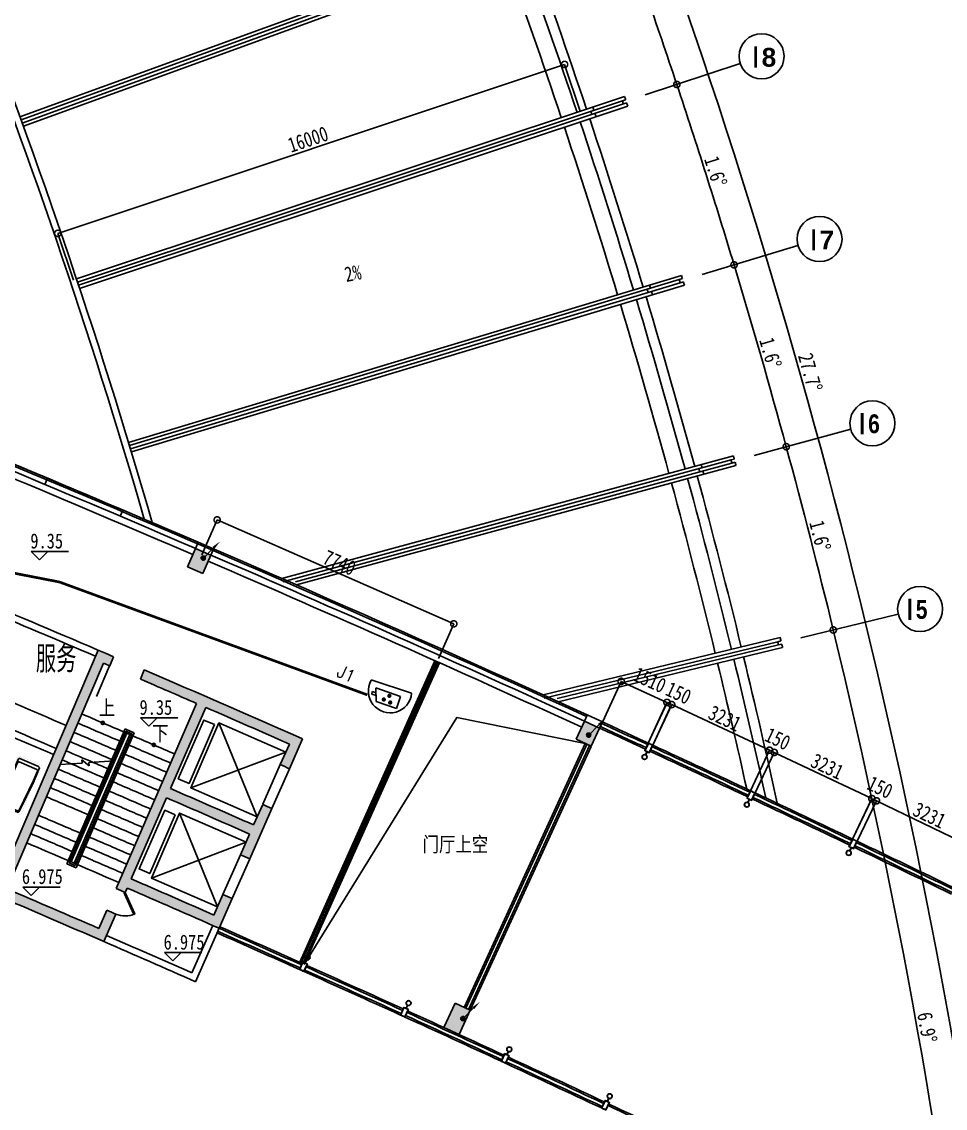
# Model space of a CAD drawing. Extents: x 23317406 to 24383751, y 42324270 to 43451021.
# Drawn here: x 24064115 to 24091776, y 42926667 to 42959219 of the extents above; entities that cross this region are included whole.
import ezdxf

# ---------------------------------------------------------------- set-up
doc = ezdxf.new("R2010")
doc.units = 0
doc.header["$MEASUREMENT"] = 0
doc.linetypes.add('HIDDEN', pattern=[9.525, 6.35, -3.175])
doc.layers.get('0').update_dxf_attribs({"linetype": 'CONTINUOUS'})
doc.layers.get('DEFPOINTS').update_dxf_attribs({"linetype": 'CONTINUOUS'})
for name, color, linetype in [('WZ', 7, 'CONTINUOUS'), ('墙', 7, 'CONTINUOUS'), ('柱填充', 8, 'CONTINUOUS'), ('柱形', 7, 'CONTINUOUS'), ('标注', 7, 'CONTINUOUS'), ('栏杆', 146, 'CONTINUOUS'), ('楼梯', 5, 'CONTINUOUS'), ('汉字', 7, 'CONTINUOUS'), ('电-强电平面-设备', 4, 'CONTINUOUS'), ('监控管线', 11, 'CONTINUOUS'), ('监控设备', 1, 'CONTINUOUS'), ('辅助件', 9, 'CONTINUOUS'), ('边界', 9, 'CONTINUOUS'), ('门窗', 7, 'CONTINUOUS')]:
    doc.layers.add(name, color=color, linetype=linetype)
doc.styles.add('HZTXT', font='txt', dxfattribs={"width": 0.9, "bigfont": 'HZTXT'})
doc.styles.add('IDQSTYLE', font='txt.shx', dxfattribs={"width": 0.7, "bigfont": 'hztxt.shx'})
doc.styles.add('KSHZ', font='ROMANS.shx', dxfattribs={"height": 800, "bigfont": 'dfhz.shx'})
doc.styles.add('Q1', font='SimSun.ttf', dxfattribs={"width": 0.8, "height": 450})
doc.styles.add('Q200', font='SimSun.ttf', dxfattribs={"width": 0.8, "height": 450})
doc.styles.add('T-SG-01$0$Arial', font='ARIALBD.TTF')
doc.dimstyles.new('Q2', dxfattribs={"dimscale": 150, "dimtxt": 2.5, "dimasz": 2.5, "dimexe": 0, "dimexo": 0, "dimgap": 0.5, "dimtad": 1, "dimdec": 4, "dimdsep": 46, "dimtxsty": 'Q200', "dimblk1": 'DOTSMALL', "dimblk2": 'DOTSMALL', "dimsah": 1, "dimcen": 2.5, "dimadec": 0, "dimazin": 0, "dimtfac": 1, "dimtdec": 3, "dimtmove": 2, "dimatfit": 3, "dimldrblk": 'DOTSMALL', "dimfxl": 1, "dimtolj": 1, "dimtzin": 10, "dimarcsym": 0})

# ---------------------------------------------------------------- blocks, each defined once
blk = doc.blocks.new('_DOTSMALL')
at = {"color": 0, "linetype": 'ByBlock', "const_width": 0.5}
blk.add_lwpolyline([(-0.0625, 0, 1), (0.0625, 0, 1)], format="xyb", close=True, dxfattribs=at)
blk = doc.blocks.new('*D234')
at = {"color": 0, "linetype": 'ByBlock'}
blk.add_arc((23891114, 42822162), 203000, 6.7, 13.6, dxfattribs=at)
at = {"layer": 'DEFPOINTS', "color": 0, "linetype": 'ByBlock'}
for p in [(24090367, 42870366), (24087451, 42869660), (24091615, 42853918), (24094728, 42846081), (24091735, 42845729)]:
    blk.add_point(p, dxfattribs=at)
at = {"color": 0, "linetype": 'ByBlock', "xscale": 375, "yscale": 375, "zscale": 375}
for p, rotation in [((24088423, 42869895), 103.5999999997497), ((24092728, 42845846), 276.7000000003687)]:
    blk.add_blockref('_DOTSMALL', p, dxfattribs=dict(at, rotation=rotation))
at = {"color": 0, "linetype": 'ByBlock', "insert": (24091233, 42857988), "char_height": 450, "attachment_point": 5, "rotation": 280.15, "style": 'Q200'}
blk.add_mtext('\\A1;6.9°', dxfattribs=at)
blk = doc.blocks.new('*D235')
at = {"color": 0, "linetype": 'ByBlock'}
blk.add_arc((23891114, 42822162), 203000, 13.6, 15.2, dxfattribs=at)
at = {"layer": 'DEFPOINTS', "color": 0, "linetype": 'ByBlock'}
for p in [(24088943, 42875910), (24086048, 42875124), (24087970, 42871730), (24090367, 42870366), (24087451, 42869660)]:
    blk.add_point(p, dxfattribs=at)
at = {"color": 0, "linetype": 'ByBlock', "xscale": 375, "yscale": 375, "zscale": 375}
for p, rotation in [((24087013, 42875386), 105.1999999999276), ((24088423, 42869895), 283.5999999995323)]:
    blk.add_blockref('_DOTSMALL', p, dxfattribs=dict(at, rotation=rotation))
at = {"color": 0, "linetype": 'ByBlock', "insert": (24088027, 42872720), "char_height": 450, "attachment_point": 5, "rotation": 284.4, "style": 'Q200'}
blk.add_mtext('\\A1;1.6°', dxfattribs=at)
blk = doc.blocks.new('*D236')
at = {"color": 0, "linetype": 'ByBlock'}
blk.add_arc((23891114, 42822162), 203000, 15.2, 16.8, dxfattribs=at)
at = {"layer": 'DEFPOINTS', "color": 0, "linetype": 'ByBlock'}
for p in [(24087365, 42881413), (24084493, 42880546), (24086509, 42877207), (24088943, 42875910), (24086048, 42875124)]:
    blk.add_point(p, dxfattribs=at)
at = {"color": 0, "linetype": 'ByBlock', "xscale": 375, "yscale": 375, "zscale": 375}
for p, rotation in [((24085450, 42880835), 106.7999999997595), ((24087013, 42875386), 285.1999999996594)]:
    blk.add_blockref('_DOTSMALL', p, dxfattribs=dict(at, rotation=rotation))
at = {"color": 0, "linetype": 'ByBlock', "insert": (24086539, 42878199), "char_height": 450, "attachment_point": 5, "rotation": 286, "style": 'Q200'}
blk.add_mtext('\\A1;1.6°', dxfattribs=at)
blk = doc.blocks.new('*D237')
at = {"color": 0, "linetype": 'ByBlock'}
blk.add_arc((23891114, 42822162), 203000, 18.4, 20, dxfattribs=at)
at = {"layer": 'DEFPOINTS', "color": 0, "linetype": 'ByBlock'}
for p in [(24083751, 42892276), (24080932, 42891250), (24083132, 42888029), (24085634, 42886870), (24082787, 42885923)]:
    blk.add_point(p, dxfattribs=at)
at = {"color": 0, "linetype": 'ByBlock', "xscale": 375, "yscale": 375, "zscale": 375}
for p, rotation in [((24081872, 42891592), 110.0000000003619), ((24083736, 42886238), 288.4000000001832)]:
    blk.add_blockref('_DOTSMALL', p, dxfattribs=dict(at, rotation=rotation))
at = {"color": 0, "linetype": 'ByBlock', "insert": (24083106, 42889020), "char_height": 450, "attachment_point": 5, "rotation": 289.2, "style": 'Q200'}
blk.add_mtext('\\A1;1.6°', dxfattribs=at)
blk = doc.blocks.new('*D238')
at = {"color": 0, "linetype": 'ByBlock'}
blk.add_arc((23891114, 42822162), 203000, 16.8, 18.4, dxfattribs=at)
at = {"layer": 'DEFPOINTS', "color": 0, "linetype": 'ByBlock'}
for p in [(24085634, 42886870), (24082787, 42885923), (24084896, 42882641), (24087365, 42881413), (24084493, 42880546)]:
    blk.add_point(p, dxfattribs=at)
at = {"color": 0, "linetype": 'ByBlock', "xscale": 375, "yscale": 375, "zscale": 375}
for p, rotation in [((24083736, 42886238), 108.4000000004451), ((24085450, 42880835), 286.8000000006309)]:
    blk.add_blockref('_DOTSMALL', p, dxfattribs=dict(at, rotation=rotation))
at = {"color": 0, "linetype": 'ByBlock', "insert": (24084898, 42883633), "char_height": 450, "attachment_point": 5, "rotation": 287.6, "style": 'Q200'}
blk.add_mtext('\\A1;1.6°', dxfattribs=at)
blk = doc.blocks.new('*D245')
at = {"color": 0, "linetype": 'ByBlock'}
for p, q in [((24067622, 42922432), (24068480, 42922919)), ((24093003, 42828859), (24094989, 42828925))]:
    blk.add_line(p, q, dxfattribs=at)
blk.add_arc((23891114, 42822162), 203987, 1.9, 29.6, dxfattribs=at)
at = {"layer": 'DEFPOINTS', "color": 0, "linetype": 'ByBlock'}
for p in [(24067622, 42922432), (24065013, 42920950), (24091262, 42861550), (24091005, 42828793), (24093003, 42828859)]:
    blk.add_point(p, dxfattribs=at)
at = {"color": 0, "linetype": 'ByBlock', "xscale": 375, "yscale": 375, "zscale": 375}
for p, rotation in [((24068480, 42922919), 119.5999999999786), ((24094989, 42828925), 271.9000000002517)]:
    blk.add_blockref('_DOTSMALL', p, dxfattribs=dict(at, rotation=rotation))
at = {"color": 0, "linetype": 'ByBlock', "insert": (24087731, 42877613), "char_height": 450, "attachment_point": 5, "rotation": 285.75, "style": 'Q200'}
blk.add_mtext('\\A1;27.7°', dxfattribs=at)
blk = doc.blocks.new('M100')
at = {"layer": '门窗'}
blk.add_line((0, 1000), (0, 0), dxfattribs=at)
blk = doc.blocks.new('13')
for p, q in [((1098, 345), (76, 299)), ((1500, 345), (1102, 345)), ((40, 259), (40, -259)), ((70, 239), (70, -239)), ((1100, 325), (105, 279)), ((1400, 325), (1100, 325)), ((1440, 285), (1440, -285)), ((1540, 305), (1540, -305)), ((76, -299), (1098, -345)), ((105, -279), (1100, -325)), ((115, -279), (1100, -325)), ((1400, -325), (1100, -325)), ((1500, -345), (1102, -345))]:
    blk.add_line(p, q)
at = {"const_width": 1.5}
for points in [[(1600, 375), (0, 375)], [(0, 375), (0, -375)], [(1600, -375), (1600, 375)], [(0, -375), (1600, -375)]]:
    blk.add_lwpolyline(points, dxfattribs=at)
for radius in [20, 16]:
    blk.add_circle((250, -11), radius)
for centre, start, end in [((1102, 305), 90, 96.2034), ((1500, 305), 0, 90), ((80, 259), 96.2034, 180), ((110, 239), 96.6325, 180), ((1400, 285), 0, 90), ((80, -259), 180, 263.7966), ((110, -239), 180, 263.3675), ((1400, -285), 270, 0), ((1500, -305), 270, 0), ((1102, -305), 263.7966, 270)]:
    blk.add_arc(centre, 40, start, end)
at = {"text_generation_flag": 2, "width": 0.8, "flags": 9}
for tag in ['XSIZE', 'YSIZE']:
    blk.add_attdef(tag, (800, 375), '', height=0.5, dxfattribs=at)
blk = doc.blocks.new('*D265')
at = {"color": 0, "linetype": 'ByBlock'}
for p, q in [((24080374, 42886839), (24065195, 42881777)), ((24080842, 42885434), (24080374, 42886839)), ((24065664, 42880372), (24065195, 42881777))]:
    blk.add_line(p, q, dxfattribs=at)
at = {"layer": 'DEFPOINTS', "color": 0, "linetype": 'ByBlock'}
for p in [(24080842, 42885434), (24065195, 42881777), (24065664, 42880372)]:
    blk.add_point(p, dxfattribs=at)
at = {"color": 0, "linetype": 'ByBlock', "xscale": 375, "yscale": 375, "zscale": 375}
for p, rotation in [((24080374, 42886839), 18.44297183859355), ((24065195, 42881777), 198.4429718385936)]:
    blk.add_blockref('_DOTSMALL', p, dxfattribs=dict(at, rotation=rotation))
at = {"color": 0, "linetype": 'ByBlock', "insert": (24072690, 42884593), "char_height": 450, "attachment_point": 5, "rotation": 18.443, "style": 'Q200'}
blk.add_mtext('\\A1;16000', dxfattribs=at)
blk = doc.blocks.new('*D287')
at = {"color": 0, "linetype": 'ByBlock'}
for p, q in [((24081508, 42867138), (24082069, 42868356)), ((24082069, 42868356), (24083441, 42867725)), ((24082880, 42866506), (24083441, 42867725))]:
    blk.add_line(p, q, dxfattribs=at)
at = {"layer": 'DEFPOINTS', "color": 0, "linetype": 'ByBlock'}
for p in [(24083441, 42867725), (24081508, 42867138), (24082880, 42866506)]:
    blk.add_point(p, dxfattribs=at)
at = {"color": 0, "linetype": 'ByBlock', "xscale": 375, "yscale": 375, "zscale": 375}
for p, rotation in [((24082069, 42868356), 155.2639083960651), ((24083441, 42867725), 335.2639083960651)]:
    blk.add_blockref('_DOTSMALL', p, dxfattribs=dict(at, rotation=rotation))
at = {"color": 0, "linetype": 'ByBlock', "insert": (24082926, 42868396), "char_height": 450, "attachment_point": 5, "rotation": 335.2639, "style": 'Q200'}
blk.add_mtext('\\A1;1510', dxfattribs=at)
blk = doc.blocks.new('*D288')
at = {"color": 0, "linetype": 'ByBlock'}
for p, q in [((24082880, 42866506), (24083443, 42867724)), ((24083016, 42866443), (24083579, 42867661)), ((24083443, 42867724), (24083579, 42867661))]:
    blk.add_line(p, q, dxfattribs=at)
at = {"layer": 'DEFPOINTS', "color": 0, "linetype": 'ByBlock'}
for p in [(24083579, 42867661), (24082880, 42866506), (24083016, 42866443)]:
    blk.add_point(p, dxfattribs=at)
at = {"color": 0, "linetype": 'ByBlock', "xscale": 375, "yscale": 375, "zscale": 375}
for p, rotation in [((24083443, 42867724), 155.1799212342786), ((24083579, 42867661), 335.1799212342785)]:
    blk.add_blockref('_DOTSMALL', p, dxfattribs=dict(at, rotation=rotation))
at = {"color": 0, "linetype": 'ByBlock', "insert": (24083789, 42868005), "char_height": 450, "attachment_point": 5, "rotation": 335.1799, "style": 'Q200'}
blk.add_mtext('\\A1;150', dxfattribs=at)
blk = doc.blocks.new('*D289')
at = {"color": 0, "linetype": 'ByBlock'}
for p, q in [((24083016, 42866443), (24083583, 42867659)), ((24083583, 42867659), (24086511, 42866294)), ((24085945, 42865078), (24086511, 42866294))]:
    blk.add_line(p, q, dxfattribs=at)
at = {"layer": 'DEFPOINTS', "color": 0, "linetype": 'ByBlock'}
for p in [(24083016, 42866443), (24086511, 42866294), (24085945, 42865078)]:
    blk.add_point(p, dxfattribs=at)
at = {"color": 0, "linetype": 'ByBlock', "xscale": 375, "yscale": 375, "zscale": 375}
for p, rotation in [((24083583, 42867659), 155.0028903413071), ((24086511, 42866294), 335.0028903413071)]:
    blk.add_blockref('_DOTSMALL', p, dxfattribs=dict(at, rotation=rotation))
at = {"color": 0, "linetype": 'ByBlock', "insert": (24085174, 42867248), "char_height": 450, "attachment_point": 5, "rotation": 335.0029, "style": 'Q200'}
blk.add_mtext('\\A1;3231', dxfattribs=at)
blk = doc.blocks.new('*D290')
at = {"color": 0, "linetype": 'ByBlock'}
for p, q in [((24085945, 42865078), (24086515, 42866292)), ((24086080, 42865014), (24086651, 42866228)), ((24086515, 42866292), (24086651, 42866228))]:
    blk.add_line(p, q, dxfattribs=at)
at = {"layer": 'DEFPOINTS', "color": 0, "linetype": 'ByBlock'}
for p in [(24086651, 42866228), (24085945, 42865078), (24086080, 42865014)]:
    blk.add_point(p, dxfattribs=at)
at = {"color": 0, "linetype": 'ByBlock', "xscale": 375, "yscale": 375, "zscale": 375}
for p, rotation in [((24086515, 42866292), 154.829921221789), ((24086651, 42866228), 334.829921221789)]:
    blk.add_blockref('_DOTSMALL', p, dxfattribs=dict(at, rotation=rotation))
at = {"color": 0, "linetype": 'ByBlock', "insert": (24086758, 42866633), "char_height": 450, "attachment_point": 5, "rotation": 334.8299, "style": 'Q200'}
blk.add_mtext('\\A1;150', dxfattribs=at)
blk = doc.blocks.new('*D291')
at = {"color": 0, "linetype": 'ByBlock'}
for p, q in [((24086080, 42865014), (24086655, 42866226)), ((24086655, 42866226), (24089575, 42864843)), ((24089001, 42863631), (24089575, 42864843))]:
    blk.add_line(p, q, dxfattribs=at)
at = {"layer": 'DEFPOINTS', "color": 0, "linetype": 'ByBlock'}
for p in [(24086080, 42865014), (24089575, 42864843), (24089001, 42863631)]:
    blk.add_point(p, dxfattribs=at)
at = {"color": 0, "linetype": 'ByBlock', "xscale": 375, "yscale": 375, "zscale": 375}
for p, rotation in [((24086655, 42866226), 154.6529804354933), ((24089575, 42864843), 334.6529804354933)]:
    blk.add_blockref('_DOTSMALL', p, dxfattribs=dict(at, rotation=rotation))
at = {"color": 0, "linetype": 'ByBlock', "insert": (24088243, 42865806), "char_height": 450, "attachment_point": 5, "rotation": 334.653, "style": 'Q200'}
blk.add_mtext('\\A1;3231', dxfattribs=at)
blk = doc.blocks.new('*D292')
at = {"color": 0, "linetype": 'ByBlock'}
for p, q in [((24089136, 42863566), (24089718, 42864775)), ((24092629, 42863374), (24089718, 42864775)), ((24092048, 42862165), (24092629, 42863374))]:
    blk.add_line(p, q, dxfattribs=at)
at = {"layer": 'DEFPOINTS', "color": 0, "linetype": 'ByBlock'}
for p in [(24089718, 42864775), (24089136, 42863566), (24092048, 42862165)]:
    blk.add_point(p, dxfattribs=at)
at = {"color": 0, "linetype": 'ByBlock', "xscale": 375, "yscale": 375, "zscale": 375}
for p, rotation in [((24089718, 42864775), 154.3030705294944), ((24092629, 42863374), 334.3030705294944)]:
    blk.add_blockref('_DOTSMALL', p, dxfattribs=dict(at, rotation=rotation))
at = {"color": 0, "linetype": 'ByBlock', "insert": (24091303, 42864345), "char_height": 450, "attachment_point": 5, "rotation": 334.3031, "style": 'Q200'}
blk.add_mtext('\\A1;3231', dxfattribs=at)
blk = doc.blocks.new('*D293')
at = {"color": 0, "linetype": 'ByBlock'}
for p, q in [((24089001, 42863631), (24089579, 42864841)), ((24089136, 42863566), (24089714, 42864777)), ((24089714, 42864777), (24089579, 42864841))]:
    blk.add_line(p, q, dxfattribs=at)
at = {"layer": 'DEFPOINTS', "color": 0, "linetype": 'ByBlock'}
for p in [(24089579, 42864841), (24089001, 42863631), (24089136, 42863566)]:
    blk.add_point(p, dxfattribs=at)
at = {"color": 0, "linetype": 'ByBlock', "xscale": 375, "yscale": 375, "zscale": 375}
for p, rotation in [((24089579, 42864841), 154.476039649615), ((24089714, 42864777), 334.476039649615)]:
    blk.add_blockref('_DOTSMALL', p, dxfattribs=dict(at, rotation=rotation))
at = {"color": 0, "linetype": 'ByBlock', "insert": (24089824, 42865181), "char_height": 450, "attachment_point": 5, "rotation": 334.476, "style": 'Q200'}
blk.add_mtext('\\A1;150', dxfattribs=at)
blk = doc.blocks.new('*D332')
at = {"color": 0, "linetype": 'ByBlock'}
for p, q in [((24069510, 42872148), (24069968, 42873192)), ((24069968, 42873192), (24077055, 42870079)), ((24076596, 42869036), (24077055, 42870079))]:
    blk.add_line(p, q, dxfattribs=at)
at = {"layer": 'DEFPOINTS', "color": 0, "linetype": 'ByBlock'}
for p in [(24069510, 42872148), (24077055, 42870079), (24076596, 42869036)]:
    blk.add_point(p, dxfattribs=at)
at = {"color": 0, "linetype": 'ByBlock', "xscale": 375, "yscale": 375, "zscale": 375}
for p, rotation in [((24069968, 42873192), 156.2871796106184), ((24077055, 42870079), 336.2871796106184)]:
    blk.add_blockref('_DOTSMALL', p, dxfattribs=dict(at, rotation=rotation))
at = {"color": 0, "linetype": 'ByBlock', "insert": (24073632, 42871910), "char_height": 450, "attachment_point": 5, "rotation": 336.2872, "style": 'Q200'}
blk.add_mtext('\\A1;7740', dxfattribs=at)
blk = doc.blocks.new('A$C28903EB7')
at = {"layer": 'WZ'}
for p, q in [((1282, 582), (78, 983)), ((219, 743), (228, 340)), ((952, 486), (219, 743)), ((111, 632), (96, 555)), ((96, 555), (227, 520)), ((223, 601), (111, 632)), ((228, 340), (834, 122)), ((834, 122), (957, 487))]:
    blk.add_line(p, q, dxfattribs=at)
at = {"layer": 'WZ', "const_width": 63.8}
for points in [[(488, 390, 1), (425, 402, 1)], [(655, 500, 1), (592, 512, 1)], [(680, 300, 1), (616, 311, 1)]]:
    blk.add_lwpolyline(points, format="xyb", close=True, dxfattribs=at)
at = {"layer": 'WZ'}
blk.add_arc((644, 646), 650, 149.9091, 354.3172, dxfattribs=at)
blk = doc.blocks.new('*X408')
at = {"color": 0, "linetype": 'Continuous'}
for p, q in [((192.59, 446.72), (193.87, 448.01)), ((192.65, 446.36), (194.23, 447.94)), ((192.69, 447.24), (193.35, 447.91)), ((192.79, 446.07), (194.52, 447.8)), ((192.98, 445.84), (194.75, 447.61)), ((193.23, 445.66), (194.93, 447.37)), ((193.53, 445.54), (195.05, 447.06)), ((193.92, 445.51), (195.08, 446.67)), ((194.61, 445.77), (194.82, 445.99))]:
    blk.add_line(p, q, dxfattribs=at)
blk = doc.blocks.new('HC000749')
at = {"color": 0, "linetype": 'Continuous'}
blk.add_line((0, -0.06), (3.11, 3.12), dxfattribs=at)
blk.add_lwpolyline([(3.11, 3.12, 0.8, 0, 0), (5.06, 5, 0, 0, 0)], format="xyseb", dxfattribs=at)
blk.add_circle((0, 0), 0.625, dxfattribs=at)
at = {"color": 0, "linetype": 'Continuous', "xscale": 0.5, "yscale": 0.5, "zscale": 0.5}
blk.add_blockref('*X408', (-96.92, -223.38), dxfattribs=at)
at = {"color": 0, "style": 'IDQSTYLE', "width": 0.7}
blk.add_attdef('PSFHATT', (7.06, -0.63), '', height=2.5, dxfattribs=at)

msp = doc.modelspace()

# ---------------------------------------------------------------- hatches: boundary and pattern name
at = {"layer": '柱填充'}
for points in [[(24069779.06932, 42943242.52818), (24069319.89867, 42943440.42289), (24069082.43146, 42942889.41533), (24069541.60211, 42942691.52062)], [(24081424.52877, 42938058.14482), (24080970.03874, 42938266.56461), (24080719.96086, 42937721.16471), (24081174.4509, 42937512.74492)], [(24077548.41763, 42929604.50757), (24077093.90433, 42929812.87663), (24076760.47833, 42929085.67164), (24077214.99162, 42928877.30258)]]:
    msp.add_hatch(color=256, dxfattribs=at).paths.add_polyline_path(points)
h = msp.add_hatch(color=256, dxfattribs=at)
h.paths.add_polyline_path([(24066941.23413, 42933247.31928, -0.0001381073), (24067216.34237, 42933127.71824), (24067276.15923, 42933265.2753, -0.001380657), (24070023.52195, 42932060.94655), (24070417.18136, 42932952.94281, 0.0001378302), (24070142.72098, 42933074.06878), (24069870.18754, 42932456.5329, 0.0012426427), (24067395.79294, 42933540.38942), (24068452.55741, 42935970.56412, -0.0012432007), (24070940.13363, 42934880.93301), (24070667.60019, 42934263.39714, -0.0001375017), (24070942.06057, 42934142.27117), (24071608.25342, 42935651.80331, 0.000137087), (24071333.79304, 42935772.92928), (24071061.2596, 42935155.3934, 0.0012432635), (24068572.19113, 42936245.67824), (24069628.9556, 42938675.85294, -0.0012438156), (24072131.20569, 42937579.79352), (24071858.67225, 42936962.25764, -0.0001367621), (24072133.13263, 42936841.13167), (24072526.79204, 42937733.12794, 0.0023533792), (24067786.34128, 42939800.14041), (24067667.72903, 42939524.58436, -0.0008361643), (24069353.33673, 42938795.67614)])
h.paths.add_polyline_path([(24066565.33867, 42939997.67817, -0.0000910129), (24066749.10027, 42939919.01441), (24066867.21061, 42940194.78596, 0.000227582), (24066407.40136, 42940391.47025), (24063282.80074, 42933081.24638, -0.0016570871), (24066578.29589, 42931660.44295), (24066937.19704, 42932485.7853, 0.0001382559), (24066662.14787, 42932605.36064), (24066422.93109, 42932055.11037, 0.0013802046), (24063676.55681, 42933239.16897)])

# ---------------------------------------------------------------- linework, layer by layer
for p, q in [((24082787.45428, 42957024.29634), (24085634.08232, 42957971.24345)), ((24084493.03843, 42951647.61386), (24087364.99692, 42952514.70925)), ((24086047.83181, 42946225.40496), (24088942.88129, 42947011.9725)), ((24087450.62204, 42940761.89773), (24090366.50505, 42941467.32406))]:
    msp.add_line(p, q)
at = {"color": 2}
for centre in [(24086274.57362, 42958184.30655), (24088011.18758, 42952709.80571), (24089594.26743, 42947188.9502), (24091022.57872, 42941626.04499)]:
    msp.add_circle(centre, 675, dxfattribs=at)
at = {"layer": '墙'}
for p, q in [((24064060.58287, 42956370.04387), (24080317.23825, 42962286.98253)), ((24064163.18892, 42956088.13608), (24080419.84429, 42962005.07475)), ((24065755.20055, 42951516.50141), (24082170.72832, 42956977.22069)), ((24082202.34034, 42956882.34876), (24082107.45273, 42956850.78386)), ((24065849.89526, 42951231.83861), (24082265.42303, 42956692.55789)), ((24082139.01764, 42956755.89626), (24082233.90524, 42956787.46116)), ((24067313.63866, 42946617.53477), (24083875.23849, 42951617.77656)), ((24067400.3482, 42946330.33892), (24083961.94803, 42951330.58071)), ((24083808.45725, 42951493.15578), (24083904.1892, 42951522.05896)), ((24083933.09238, 42951426.32701), (24083837.36043, 42951397.42383)), ((24071904.88886, 42942538.29017), (24085429.43964, 42946212.82929)), ((24085359.20482, 42946090.12174), (24085455.70647, 42946116.34065)), ((24072343.69934, 42942346.63682), (24085508.09639, 42945923.32434)), ((24085481.92539, 42946019.839), (24085385.42373, 42945993.62009)), ((24079735.62626, 42939049.77099), (24086832.11984, 42940766.59347)), ((24086855.68231, 42940669.40905), (24086758.48621, 42940645.89484)), ((24086879.19652, 42940572.21295), (24086782.00042, 42940548.69874)), ((24063282.80074, 42933081.24638), (24066407.40136, 42940391.47025)), ((24080178.29425, 42938848.20929), (24086902.66247, 42940475.00517)), ((24063676.55681, 42933239.16897), (24066565.33867, 42939997.67817)), ((24066749.10027, 42939919.01441), (24066867.21061, 42940194.78596)), ((24067667.72903, 42939524.58436), (24067786.34128, 42939800.14041)), ((24066941.23413, 42933247.31928), (24069353.33673, 42938795.67614)), ((24066422.93109, 42932055.11037), (24066662.14787, 42932605.36064)), ((24066578.29589, 42931660.44295), (24066937.19704, 42932485.78531))]:
    msp.add_line(p, q, dxfattribs=at)
at = {"layer": '墙', "ltscale": 5000}
for start, end in [(67.1172342395, 67.1172342395), (66.2587266313, 66.2587266313), (64.4772342395, 64.4772342395), (64.9387266313, 64.9387266313)]:
    msp.add_arc((23850578.58196, 42857442.58139), 533172.67138, start, end, dxfattribs=at)
at = {"layer": '墙'}
for centre, radius, start, end in [((23850634.74669, 42857737.27781), 530172.67138, 79.4743453394, 79.4743453394), ((23850639.30178, 42857736.37231), 530172.67138, 78.1227654233, 78.1227654233), ((23850644.55659, 42857735.23786), 530172.67138, 77.5606287088, 77.5606287088), ((23850649.0789, 42857734.18074), 530172.67138, 76.2090487927, 76.2090487927), ((23891114.49993, 42893263.19088), 184100, 16.0666463791, 27.0993457906), ((23891114.49993, 42893263.19088), 183900, 16.1174570683, 27.0427626999), ((23891114.49993, 42893263.19088), 199900, 18.4429933353, 19.9570066646), ((23891114.49993, 42893263.19088), 200200, 18.4429503634, 19.9570496365), ((23891114.49961, 42893263.1908), 201300.00033, 18.3857685506, 18.4142314319), ((23891114.49961, 42893263.1908), 201400.00033, 18.4142243656, 18.4426731179), ((23891114.49961, 42893263.1908), 201400.00033, 18.3573268646, 18.3857756169), ((23891114.49993, 42893263.19088), 199900, 16.8429933352, 18.3570066646), ((23891114.49993, 42893263.19088), 200200, 16.8429503634, 18.3570496364), ((23891114.49961, 42893263.1908), 201300.00033, 16.7857685532, 16.8142314345), ((23891114.49961, 42893263.1908), 201400.00033, 16.8142243683, 16.8426731205), ((23891114.49961, 42893263.1908), 201400.00033, 16.7573268672, 16.7857756195), ((23891114.49993, 42893263.19088), 200200, 15.2429503633, 16.7570496364), ((23891114.49993, 42893263.19088), 199900, 15.2429933352, 16.7570066645), ((23850578.58196, 42435190.26996), 553322.67138, 66.713320788, 67.9826401011), ((23850578.58196, 42435190.26996), 553122.67138, 66.713874537, 67.9820864331), ((23891114.49961, 42893263.1908), 201400.00033, 15.2142243709, 15.2426731231), ((23891114.49961, 42893263.1908), 201300.00033, 15.1857685558, 15.2142314371), ((23891114.49961, 42893263.1908), 201400.00033, 15.1573268698, 15.1857756221), ((23891114.49993, 42893263.19088), 199900, 13.6429933353, 15.1570066645), ((23891114.49993, 42893263.19088), 200200, 13.6429503634, 15.1570496364), ((23850578.58196, 42435190.26996), 553322.67138, 65.393866485, 66.6620899687), ((23850578.58196, 42435190.26996), 553122.67138, 65.3938760182, 66.6620815221), ((23850578.58196, 42435190.26996), 549172.67138, 66.867171744, 67.2587969148), ((23850578.58196, 42435190.26996), 549372.67138, 66.8150100008, 67.2587969148), ((23891114.49961, 42893263.1908), 201300.00033, 13.5857685586, 13.6142314399), ((23891114.49961, 42893263.1908), 201400.00033, 13.6142243736, 13.6426731259), ((23891114.49961, 42893263.1908), 201400.00033, 13.5573268726, 13.5857756248), ((23850578.58196, 42435190.26996), 549072.67138, 66.8150100008, 66.8358686184), ((23891114.49993, 42893263.19088), 199900, 12.3343705651, 13.5570066646), ((23891114.49993, 42893263.19088), 200200, 12.2683511689, 13.5570496365), ((23850578.58196, 42435190.26996), 549372.67138, 66.1713346207, 66.7106884016), ((23850578.58196, 42435190.26996), 549072.67138, 66.5190536934, 66.7106884016), ((23850578.58196, 42435190.26996), 546172.67138, 66.8672290507, 67.2109214087), ((23850578.58196, 42435190.26996), 545972.67138, 66.8672328935, 67.2109175658), ((23850578.58196, 42435190.26996), 541422.67138, 66.4875450392, 66.867321085), ((23850578.58196, 42435190.26996), 541722.67138, 66.519266064, 66.8355854575), ((23850578.58196, 42435190.26996), 541622.67138, 66.1922678568, 66.4875489469), ((23850578.58196, 42435190.26996), 541422.67138, 66.1711049119, 66.4875450392)]:
    msp.add_arc(centre, radius, start, end, dxfattribs=at)
at = {"layer": '柱形'}
for p, q in [((24069082.43146, 42942889.41533), (24069319.89867, 42943440.42289)), ((24069319.89867, 42943440.42289), (24069779.06932, 42943242.52818)), ((24069779.06932, 42943242.52818), (24069541.60211, 42942691.52062)), ((24069541.60211, 42942691.52062), (24069082.43146, 42942889.41533)), ((24063676.55681, 42933239.16897), (24066565.33867, 42939997.67817)), ((24068572.19113, 42936245.67824), (24069628.9556, 42938675.85294)), ((24080719.96086, 42937721.16471), (24080970.03874, 42938266.56461)), ((24080970.03874, 42938266.56461), (24081424.52877, 42938058.14482)), ((24081424.52877, 42938058.14482), (24081174.4509, 42937512.74492)), ((24072133.13263, 42936841.13167), (24072526.79204, 42937733.12794)), ((24081174.4509, 42937512.74492), (24080719.96086, 42937721.16471)), ((24071858.67225, 42936962.25764), (24072131.20569, 42937579.79352)), ((24082840.23721, 42937350.77459), (24082798.25712, 42937260.01296)), ((24082845.68291, 42937348.25578), (24082803.70282, 42937257.49416)), ((24067395.79294, 42933540.38942), (24068452.55741, 42935970.56412)), ((24071061.2596, 42935155.3934), (24071333.79304, 42935772.92928)), ((24085903.40861, 42935922.60851), (24085860.87488, 42935832.10502)), ((24085908.83882, 42935920.05648), (24085866.30509, 42935829.55299)), ((24070942.06057, 42934142.27117), (24071608.25342, 42935651.80331)), ((24070667.60019, 42934263.39714), (24070940.13363, 42934880.93301)), ((24088957.79875, 42934475.75734), (24088914.71296, 42934385.51536)), ((24088963.21327, 42934473.17219), (24088920.12747, 42934382.93022)), ((24067216.34237, 42933127.71824), (24067276.15923, 42933265.2753)), ((24069870.18754, 42932456.5329), (24070142.72098, 42933074.06878)), ((24070023.52195, 42932060.94655), (24070417.18136, 42932952.94281)), ((24069214.73829, 42930723.66873), (24069840.55579, 42932141.71403)), ((24069316.95377, 42930459.9276), (24070023.52195, 42932060.94655)), ((24072642.06381, 42931115.3349), (24072601.19569, 42931024.06719)), ((24072647.53988, 42931112.88282), (24072606.67175, 42931021.6151)), ((24075667.3356, 42929749.58187), (24075625.91071, 42929658.5655)), ((24075672.79658, 42929747.09638), (24075631.3717, 42929656.08001)), ((24077093.90433, 42929812.87663), (24076760.47833, 42929085.67164)), ((24077548.41763, 42929604.50757), (24077093.90433, 42929812.87663)), ((24077214.99162, 42928877.30258), (24077548.41763, 42929604.50757)), ((24076760.47833, 42929085.67164), (24077214.99162, 42928877.30258)), ((24078684.20807, 42928365.3741), (24078642.22798, 42928274.61248)), ((24078689.65377, 42928362.8553), (24078647.67368, 42928272.09368)), ((24081692.56867, 42926962.76325), (24081650.03494, 42926872.25976)), ((24081697.99888, 42926960.21123), (24081655.46514, 42926869.70774))]:
    msp.add_line(p, q, dxfattribs=at)
for points in [[(24083015.98151, 42937544.93417, 0.0000338739), (24082879.83694, 42937607.89969), (24082774.88671, 42937380.99564, -0.0000677785), (24082911.02914, 42937318.0255)], [(24083008.01708, 42937542.00744, 0.0000311642), (24082882.76408, 42937599.93573), (24082782.85154, 42937383.92324, -0.0000623556), (24082908.10258, 42937325.99071)], [(24086080.33568, 42936115.69091, 0.0000338739), (24085944.57828, 42936179.48692), (24085838.24394, 42935953.2282, -0.0000677785), (24085973.99917, 42935889.42759)], [(24086072.35352, 42936112.81289, 0.0000311642), (24085947.45672, 42936171.50522), (24085846.22651, 42935956.10709, -0.0000623556), (24085971.12132, 42935897.41053)], [(24089000.53901, 42934732.38405, -0.0000338739), (24089135.89979, 42934667.75078), (24089028.1853, 42934442.14583, 0.0000677785), (24088892.82234, 42934506.77453)], [(24089003.36846, 42934724.38456, -0.0000311642), (24089127.90038, 42934664.92194), (24089025.35627, 42934450.1462, 0.0000623556), (24088900.82234, 42934509.6046)], [(24072433.3105, 42930825.31821, -0.0000690579), (24072570.21208, 42930764.01603), (24072672.38239, 42930992.18532, 0.0000690261), (24072535.48082, 42931053.48751)], [(24072441.23898, 42930828.34291, -0.0000635325), (24072567.18843, 42930771.9449), (24072664.45457, 42930989.16207, 0.0000635047), (24072538.50512, 42931045.56009)], [(24075456.81458, 42929460.84579, -0.0000690579), (24075593.33913, 42929398.70846), (24075696.90134, 42929626.24939, 0.0000690261), (24075560.37678, 42929688.38671)], [(24075464.76139, 42929463.822, -0.0000635325), (24075590.36397, 42929406.65566), (24075688.95519, 42929623.27462, 0.0000635047), (24075563.3526, 42929680.44096)], [(24078471.92721, 42928077.9294, -0.0000690579), (24078608.06964, 42928014.95926), (24078713.01987, 42928241.86331, 0.0000690261), (24078576.87744, 42928304.83345)], [(24078479.89205, 42928080.85701, -0.0000635325), (24078605.14308, 42928022.92448), (24078705.0557, 42928238.93714, 0.0000635047), (24078579.80467, 42928296.86967)], [(24081614.29111, 42926612.82004, 0.0000690579), (24081478.53588, 42926676.62065), (24081584.87022, 42926902.87937, -0.0000690261), (24081720.62545, 42926839.07876)], [(24081611.41326, 42926620.803, 0.0000635325), (24081486.51845, 42926679.49955), (24081587.74875, 42926894.89786, -0.0000635047), (24081712.64356, 42926836.2013)]]:
    msp.add_lwpolyline(points, format="xyb", close=True, dxfattribs=at)
for centre, radius in [((24082769.4949, 42937190.68235), 75), ((24082769.4949, 42937190.68235), 69), ((24085831.68968, 42935762.95139), 75), ((24085831.68968, 42935762.95139), 69), ((24088885.10587, 42934316.54131), 75), ((24088885.10587, 42934316.54131), 69), ((24072675.45294, 42931182.55965), 75), ((24072675.45294, 42931182.55965), 69), ((24075701.13475, 42929816.6014), 75), ((24075701.13475, 42929816.6014), 69), ((24078718.41599, 42928432.18592), 75), ((24078718.41599, 42928432.18592), 69), ((24081727.18408, 42927029.36486), 75), ((24081727.18408, 42927029.36486), 69)]:
    msp.add_circle(centre, radius, dxfattribs=at)
for radius, start, end in [(549072.67138, 66.2026310989, 66.4876924801), (548397.67138, 66.1713068072, 66.2026503649), (546422.67138, 66.2027070093, 66.4876418732), (546122.67138, 66.2027156493, 66.4876361131), (547097.67138, 66.1712695683, 66.2026876038), (545447.67138, 66.1712220479, 66.2027351242), (543472.67138, 66.202792384, 66.4875849567), (543022.67138, 66.4875762201, 66.5192237127), (543172.67138, 66.1711560539, 66.4875791339), (544147.67138, 66.1711844047, 66.2027727675), (542322.67138, 66.4875626011, 66.5192237127)]:
    msp.add_arc((23850578.58196, 42435190.26996), radius, start, end, dxfattribs=at)
at = {"layer": '栏杆'}
for p, q in [((24067208.73447, 42938034.63226), (24066792.36183, 42937068.87158)), ((24067234.85819, 42937968.93287), (24066848.51294, 42937072.8196))]:
    msp.add_line(p, q, dxfattribs=at)
at = {"layer": '栏杆', "ltscale": 10}
for p, q in [((24067418.51634, 42937889.75153), (24065716.11742, 42933941.10131)), ((24067484.22169, 42937915.86025), (24065742.23207, 42933875.38087)), ((24066792.36183, 42937068.87158), (24065466.74485, 42933994.15288)), ((24066848.51294, 42937072.8196), (24065532.45928, 42934020.28265))]:
    msp.add_line(p, q, dxfattribs=at)
for radius, start, end in [(547522.67138, 66.6617673851, 66.6931610332), (547472.67138, 66.6669987042, 66.6879297142), (543122.67138, 66.6616402204, 66.6932881979), (543172.67138, 66.6669158545, 66.6880125638)]:
    msp.add_arc((23850578.58196, 42435190.26996), radius, start, end, dxfattribs=at)
at = {"layer": '栏杆', "ltscale": 100}
for radius, start, end in [(533097.67138, 63.2681990801, 68.0106673613), (533047.67138, 63.2585239985, 68.0052932554)]:
    msp.add_arc((23850578.58196, 42435190.26996), radius, start, end, dxfattribs=at)
at = {"layer": '楼梯'}
for p, q in [((24072488.00934, 42931019.95518), (24076533.46099, 42940055.67999)), ((24072533.64619, 42930999.5278), (24076579.09781, 42940035.25254)), ((24067260.98101, 42937903.23138), (24066904.66406, 42937076.76762))]:
    msp.add_line(p, q, dxfattribs=at)
at = {"layer": '楼梯', "ltscale": 10}
for p, q in [((24067352.80918, 42937863.63862), (24065690.00095, 42934006.81752)), ((24066904.66406, 42937076.76762), (24065598.17188, 42934046.40819))]:
    msp.add_line(p, q, dxfattribs=at)
at = {"layer": '楼梯'}
for radius, start, end in [(547422.67138, 66.6931639006, 66.8358057135), (547122.67138, 66.6931725091, 66.8357883511), (546522.67138, 66.6931897545, 66.8357883511), (546822.67138, 66.6931811271, 66.8357883511), (547122.67138, 66.6827003091, 66.6879364091), (546222.67138, 66.74363541, 66.8357883511), (546822.67138, 66.6827031818, 66.6879421544), (546822.67138, 66.666986264, 66.6722252366), (547122.67138, 66.6669920093, 66.6722281093), (545922.67138, 66.8047578472, 66.8357883511), (545922.67138, 66.6932070378, 66.8047578472), (546222.67138, 66.6931983914, 66.7436354101), (546522.67138, 66.6827060576, 66.687947906), (546522.67138, 66.6669805124, 66.6722223608), (545622.67138, 66.6932156937, 66.8357883511), (546222.67138, 66.6827089365, 66.6879536639), (546222.67138, 66.6669747545, 66.6722194818), (545922.67138, 66.6827118186, 66.6879594282), (545922.67138, 66.6669689902, 66.6722165997), (545622.67138, 66.6669632196, 66.6722137144), (545322.67138, 66.6827175924, 66.6879709757), (545322.67138, 66.6669574427, 66.6722108259)]:
    msp.add_arc((23850578.58196, 42435190.26996), radius, start, end, dxfattribs=at)
at = {"layer": '楼梯', "ltscale": 10}
for radius, start, end in [(547422.67138, 66.6669977483, 66.6879306701), (547422.67138, 66.5191400673, 66.6617645177), (547122.67138, 66.5191400673, 66.6617559092), (546522.67138, 66.5191400673, 66.6617386639), (546822.67138, 66.5191400673, 66.6617472913), (546222.67138, 66.5191400673, 66.661730027), (545322.67138, 66.6932243591, 66.8357883511), (545922.67138, 66.5191400673, 66.6617213806), (545022.67138, 66.693233034, 66.8357883511), (545622.67138, 66.5191400673, 66.6617127247), (544722.67138, 66.6932417185, 66.8357883511), (545022.67138, 66.6827204841, 66.687976759), (545322.67138, 66.5191400673, 66.6617127247), (544122.67138, 66.6932591163, 66.8357883511), (544722.67138, 66.6827233789, 66.6879825487), (544722.67138, 66.6669458697, 66.6722050395), (545022.67138, 66.6669516594, 66.6722079343), (545022.67138, 66.5191400673, 66.6616953843), (543822.67138, 66.6932678295, 66.8357883511), (544422.67138, 66.5191400673, 66.6616780058), (544722.67138, 66.5191400673, 66.6616866998), (543522.67138, 66.6932765524, 66.8357883511), (544122.67138, 66.5191400673, 66.6616693021), (543222.67138, 66.6932852849, 66.8356438678), (543822.67138, 66.6827320826, 66.687999956), (543822.67138, 66.6669284624, 66.6721963358), (543822.67138, 66.5191400673, 66.6616605888), (543222.67138, 66.6669168254, 66.6880115929), (543522.67138, 66.6827349902, 66.6880057713), (543522.67138, 66.6669226471, 66.6721934282), (543522.67138, 66.5191400673, 66.6616518659), (543222.67138, 66.5192845506, 66.6616431334)]:
    msp.add_arc((23850578.58196, 42435190.26996), radius, start, end, dxfattribs=at)
at = {"layer": '楼梯', "linetype": 'HIDDEN', "ltscale": 10}
for radius, start, end in [(545622.67138, 66.6827147039, 66.6879651988), (544122.67138, 66.6827291781, 66.6879941472), (544122.67138, 66.6669342712, 66.6721992402)]:
    msp.add_arc((23850578.58196, 42435190.26996), radius, start, end, dxfattribs=at)
at = {"layer": '汉字', "color": 0}
for p, q in [((24064398.40242, 42943347.81394), (24065516.40242, 42943347.81394)), ((24064398.40242, 42943347.81394), (24064648.40242, 42943097.81394)), ((24064898.40242, 42943347.81394), (24064648.40242, 42943097.81394)), ((24067668.48117, 42938363.19708), (24068786.48117, 42938363.19708)), ((24067668.48117, 42938363.19708), (24067918.48117, 42938113.19708)), ((24068168.48117, 42938363.19708), (24067918.48117, 42938113.19708)), ((24066138.41067, 42936925.33714), (24065920.0347, 42937105.09236)), ((24065929.4339, 42937008.19854), (24065920.0347, 42937105.09236)), ((24066138.41067, 42936925.33714), (24066129.01147, 42937022.23097)), ((24064144.86255, 42933296.36944), (24065262.86255, 42933296.36944)), ((24064144.86255, 42933296.36944), (24064394.86255, 42933046.36944)), ((24064644.86255, 42933296.36944), (24064394.86255, 42933046.36944)), ((24068389.11992, 42931330.50757), (24069507.11992, 42931330.50757)), ((24068389.11992, 42931330.50757), (24068639.11992, 42931080.50757)), ((24068889.11992, 42931330.50757), (24068639.11992, 42931080.50757))]:
    msp.add_line(p, q, dxfattribs=at)
at = {"layer": '汉字'}
for p, q in [((24065929.4339, 42937008.19854), (24065267.66066, 42936961.66881)), ((24066904.66406, 42937076.76762), (24066129.01147, 42937022.23097))]:
    msp.add_line(p, q, dxfattribs=at)
for points in [[(24070724.66842, 42950238.89245, 0, 0, 0), (24077539.53074, 42952400.69411, 200, 0, 0), (24078740.55098, 42952781.68017, 0, 0, 0)], [(24066543.15753, 42938212.02222, 0, 0, 0), (24066188.0599, 42937385.03632, 80, 0, 0), (24066029.22268, 42937015.21475, 0, 0, 0)], [(24068070.05751, 42937553.72325, 0, 0, 0), (24066123.89957, 42933056.78321, 0, 0, 0), (24064609.50951, 42933709.68886, 0, 0, 0), (24065894.91993, 42936702.51691, 80, 0, 0), (24066029.22268, 42937015.21475, 0, 0, 0)]]:
    msp.add_lwpolyline(points, format="xyseb", dxfattribs=at)
at = {"layer": '汉字', "color": 0}
msp.add_lwpolyline([(24072579.28111, 42930979.0961), (24077149.9174, 42938376.26264), (24080990.96079, 42937592.4314)], dxfattribs=at)
for centre in [(24066543.15753, 42938212.02222), (24068070.05751, 42937553.72325)]:
    msp.add_circle(centre, 50, dxfattribs=at)
at = {"layer": '监控管线', "const_width": 80}
for points in [[(24065243.20528, 42942434.15532), (24062420.82273, 42942983.46359)], [(24074467.60427, 42939051.66195), (24065243.20528, 42942434.15532)]]:
    msp.add_lwpolyline(points, dxfattribs=at)
at = {"layer": '辅助件', "ltscale": 100}
for start, end in [(18.4429933353, 19.9570066646), (16.8429933352, 18.3570066646), (15.2429933352, 16.7570066645), (13.6429933353, 15.1570066645), (12.4447666822, 13.5570066646)]:
    msp.add_arc((23891114.49993, 42893263.19088), 199400, start, end, dxfattribs=at)
at = {"layer": '辅助件'}
msp.add_arc((23850578.58196, 42435190.26996), 546922.67138, 66.8672146651, 67.2109357943, dxfattribs=at)
at = {"layer": '边界'}
for radius, start, end in [(533672.67138, 63.3162740616, 68.0187165622), (532972.67138, 63.2440156741, 67.9972302059)]:
    msp.add_arc((23850578.58196, 42435190.26996), radius, start, end, dxfattribs=at)
at = {"layer": '门窗'}
for p, q in [((24064094.78489, 42956276.07461), (24080257.51765, 42962158.82824)), ((24064128.9869, 42956182.10535), (24080291.71967, 42962064.85898)), ((24065786.76545, 42951421.61381), (24082107.45273, 42956850.78386)), ((24065818.33036, 42951326.72621), (24082139.01764, 42956755.89626)), ((24081158.58261, 42956535.13678), (24081190.14751, 42956440.24918)), ((24081221.90531, 42956661.58928), (24081253.47021, 42956566.70168)), ((24081285.03512, 42956471.81408), (24081316.60002, 42956376.92648)), ((24067342.54184, 42946521.80282), (24083808.45725, 42951493.15578)), ((24067371.44502, 42946426.07087), (24083837.36043, 42951397.42383)), ((24082946.87565, 42951233.02896), (24082917.97247, 42951328.76091)), ((24082880.04688, 42951108.39383), (24082851.1437, 42951204.12578)), ((24083004.68201, 42951041.56506), (24082975.77883, 42951137.29701)), ((24071931.10778, 42942441.78852), (24085359.20482, 42946090.12174)), ((24072317.48042, 42942443.13847), (24085385.42373, 42945993.62009)), ((24084420.41323, 42945731.43254), (24084394.19431, 42945827.93419)), ((24084490.69596, 42945854.1531), (24084464.47705, 42945950.65475)), ((24064810.29918, 42945357.84054), (24064887.72941, 42945542.24379)), ((24084543.1338, 42945661.1498), (24084516.91488, 42945757.65145)), ((24067143.15791, 42944589.32452), (24067064.91275, 42944405.26558)), ((24069319.89867, 42943440.42289), (24069398.64382, 42943624.58968)), ((24069779.06932, 42943242.52818), (24069858.8047, 42943426.29865)), ((24079759.14047, 42938952.57489), (24086758.48621, 42940645.89484)), ((24080154.78004, 42938945.40539), (24086782.00042, 42940548.69874)), ((24072442.37436, 42931040.38675), (24076487.82232, 42940076.10331)), ((24072579.28117, 42930979.09623), (24076624.73278, 42940014.82096)), ((24080970.03874, 42938266.56461), (24081053.31326, 42938448.40051)), ((24070022.1065, 42938213.51106), (24071167.9497, 42935397.14343)), ((24081424.53929, 42938058.16777), (24081507.9792, 42938239.93075)), ((24072023.90657, 42937336.66352), (24069176.69492, 42936269.37129)), ((24077366.65394, 42929687.83611), (24080990.96079, 42937592.4314)), ((24077421.19554, 42929662.83182), (24081045.48931, 42937567.3986)), ((24077493.91767, 42929629.49277), (24081118.18978, 42937534.01232)), ((24077548.45926, 42929604.48848), (24081172.71197, 42937508.9657)), ((24071858.67225, 42936962.25764), (24071333.46777, 42935773.07294)), ((24072133.13263, 42936841.13167), (24071607.92815, 42935651.94697)), ((24068842.77688, 42935509.51547), (24069976.88098, 42932698.29049)), ((24070832.83785, 42934637.81058), (24067997.3653, 42933565.3757)), ((24070667.60019, 42934263.39714), (24070142.72098, 42933074.06878)), ((24070942.06057, 42934142.27117), (24070417.18136, 42932952.94281))]:
    msp.add_line(p, q, dxfattribs=at)
for points in [[(24069890.52389, 42938161.68426), (24069573.9806, 42938299.3335), (24068804.10694, 42936541.74851), (24069124.97472, 42936401.19904)], [(24068714.12571, 42935456.39544), (24068397.58242, 42935594.04468), (24067627.70876, 42933836.45969), (24067948.57653, 42933695.91022)], [(24067216.34237, 42933127.71824), (24067184.37501, 42933113.46734), (24067469.39295, 42932474.1202), (24067501.36031, 42932488.37109)]]:
    msp.add_lwpolyline(points, close=True, dxfattribs=at)
for points in [[(24072023.90657, 42937336.66352), (24070022.1065, 42938213.51106), (24069176.69492, 42936269.37129), (24071167.9497, 42935397.14343)], [(24070832.83785, 42934637.81058), (24068842.77688, 42935509.51547), (24067997.3653, 42933565.3757), (24069976.88098, 42932698.29049)]]:
    msp.add_lwpolyline(points, dxfattribs=at)
for centre, radius, start, end in [((23850578.58196, 42435190.26996), 553472.67138, 65.3938664848, 69.333156459), ((23850578.58196, 42435190.26996), 553522.67138, 65.3420921907, 69.3331559907), ((23850590.79133, 42435185.3392), 553522.67138, 66.6893430493, 69.32934305), ((23850578.58196, 42435190.26996), 553322.67138, 65.1857465793, 65.3420886629), ((23850578.58196, 42435190.26996), 553372.67138, 65.1857465793, 65.3420886629), ((23850578.58196, 42435190.26996), 553472.67138, 65.1857448253, 65.3420760603), ((23850578.58196, 42435190.26996), 553522.67138, 65.1857437732, 65.3420718616), ((23850578.58196, 42435190.26996), 553322.67138, 64.8357465793, 65.1702142916), ((23850578.58196, 42435190.26996), 553372.67138, 64.8357465793, 65.1702142916), ((23850578.58196, 42435190.26996), 553472.67138, 64.8357437732, 65.1702170977), ((23850578.58196, 42435190.26996), 553522.67138, 64.8357437732, 65.1702170977), ((23850578.58196, 42435190.26996), 553472.67138, 64.4857437732, 64.8202170977), ((23850578.58196, 42435190.26996), 553522.67138, 64.4857437732, 64.8202170977), ((23850578.58196, 42435190.26996), 553322.67138, 64.4857465793, 64.8202142916), ((23850578.58196, 42435190.26996), 553372.67138, 64.4857465793, 64.8202142916), ((23850578.58196, 42435190.26996), 553322.67138, 64.1357465793, 64.4702142916), ((23850578.58196, 42435190.26996), 553372.67138, 64.1357465793, 64.4702142916), ((23850578.58196, 42435190.26996), 553472.67138, 64.1357437732, 64.4702170976), ((23850578.58196, 42435190.26996), 553522.67138, 64.1357437732, 64.4702170976), ((24067216.34237, 42933127.71824), 700, 246.498127489, 294.027087062), ((23850578.58196, 42435190.26996), 543222.67138, 65.8858914307, 66.1711575104), ((23850578.58196, 42435190.26996), 543022.67138, 65.8858943442, 66.1711516834), ((23850578.58196, 42435190.26996), 543072.67138, 65.8858936157, 66.1711531405), ((23850578.58196, 42435190.26996), 543172.67138, 65.8858921589, 66.171156054), ((23850578.58196, 42435190.26996), 543072.67138, 65.5358931578, 65.8700677123), ((23850578.58196, 42435190.26996), 543172.67138, 65.5358917011, 65.8700691691), ((23850578.58196, 42435190.26996), 543222.67138, 65.5358909729, 65.8700698973), ((23850578.58196, 42435190.26996), 543022.67138, 65.5358938864, 65.8700669838), ((23850578.58196, 42435190.26996), 543172.67138, 65.1858917011, 65.5200691691), ((23850578.58196, 42435190.26996), 543222.67138, 65.1858909729, 65.5200698973), ((23850578.58196, 42435190.26996), 543022.67138, 65.1858938864, 65.5200669838), ((23850578.58196, 42435190.26996), 543072.67138, 65.1858931578, 65.5200677123), ((23850578.58196, 42435190.26996), 543222.67138, 64.8358909732, 65.1700698976), ((23850578.58196, 42435190.26996), 543022.67138, 64.8358938868, 65.1700669841), ((23850578.58196, 42435190.26996), 543072.67138, 64.8358931582, 65.1700677127), ((23850578.58196, 42435190.26996), 543172.67138, 64.8358917014, 65.1700691695), ((23850578.58196, 42435190.26996), 543172.67138, 64.4858917014, 64.8200691695), ((23850578.58196, 42435190.26996), 543222.67138, 64.4858909732, 64.8200698976)]:
    msp.add_arc(centre, radius, start, end, dxfattribs=at)

# ---------------------------------------------------------------- block references
at = {"layer": '标注', "xscale": -1, "rotation": 156.6480954419958}
msp.add_blockref('M100', (24066748.59855, 42939919.23037), dxfattribs=at)
at = {"layer": '电-强电平面-设备', "xscale": 100, "yscale": 100, "zscale": 100}
for p in [(24069550.8229, 42943148.98459), (24081093.98278, 42937846.13343), (24077328.30478, 42929354.14529)]:
    msp.add_blockref('HC000749', p, dxfattribs=at)
at = {"layer": '监控设备'}
msp.add_blockref('A$C28903EB7', (24074503.27758, 42938517.34538), dxfattribs=at)
at = {"layer": '辅助件', "rotation": 66.88599079356828}
msp.add_blockref('13', (24063736.04185, 42935605.99362), dxfattribs=at)

# ---------------------------------------------------------------- texts
at = {"color": 3, "style": 'T-SG-01$0$Arial'}
for s, height, p in [('Ⅰ', 637.5, (24085662.02853, 42957841.73744)), ('8', 562.5, (24086276.21622, 42957873.23731)), ('Ⅰ', 637.5, (24087398.64249, 42952367.2366)), ('7', 562.5, (24088012.83018, 42952398.73647)), ('Ⅰ', 637.5, (24088851.10103, 42946862.09484)), ('Ⅰ', 637.5, (24090279.41233, 42941299.18963))]:
    msp.add_text(s, height=height, dxfattribs=at).set_placement(p)
at = {"color": 3, "style": 'T-SG-01$0$Arial', "width": 0.8}
for s, p in [('6', (24089465.28872, 42946893.59471)), ('5', (24090893.60002, 42941330.6895))]:
    msp.add_text(s, height=562.5, dxfattribs=at).set_placement(p)
at = {"layer": '汉字', "color": 0, "style": 'Q1', "width": 0.8}
msp.add_text('2%', height=450, rotation=11.153322559, dxfattribs=at).set_placement((24073834.22107, 42951419.46762))
for s, p in [('9.35', (24064373.32202, 42943438.49194)), ('上', (24066422.81204, 42938439.76861)), ('9.35', (24067643.40076, 42938453.87509)), ('下', (24068024.57286, 42937678.01524)), ('门厅上空', (24076121.73895, 42934349.95899)), ('6.975', (24064119.78214, 42933387.04745)), ('6.975', (24068364.03952, 42931421.18557))]:
    msp.add_text(s, height=450, dxfattribs=at).set_placement(p)
at = {"layer": '汉字', "style": 'KSHZ', "width": 0.8}
msp.add_text('服务', height=800, dxfattribs=at).set_placement((24064537.20187, 42939721.54075))
at = {"layer": '监控管线', "insert": (24073681.82202, 42939961.59363), "char_height": 375, "attachment_point": 1, "rotation": 335.056815998, "style": 'HZTXT'}
msp.add_mtext('{\\C2;J1}', dxfattribs=at)

# ---------------------------------------------------------------- dimensions: what is measured, and where the dimension line sits
at = {"layer": '标注'}
for base, line1, line2, picture, middle in [((24091262.18921, 42932651.54336), ((24065013.48583, 42992051.5642), (24067621.97062, 42993533.3898)), ((24091004.54312, 42899894.22656), (24093003.44355, 42899960.53691)), '*D245', (24087731.22401, 42948714.84205)), ((24083131.54042, 42959130.1489), ((24082787.45428, 42957024.29634), (24085634.08232, 42957971.24345)), ((24080932.40933, 42962351.25983), (24083751.48719, 42963377.32026)), '*D237', (24083106.216, 42960121.78016)), ((24084895.78927, 42953743.03793), ((24082787.45428, 42957024.29634), (24085634.08232, 42957971.24345)), ((24084493.03843, 42951647.61386), (24087364.99692, 42952514.70925)), '*D238', (24084898.16269, 42954734.98967)), ((24086508.9333, 42948308.76659), ((24086047.83181, 42946225.40496), (24088942.88129, 42947011.9725)), ((24084493.03843, 42951647.61386), (24087364.99692, 42952514.70925)), '*D236', (24086539.00271, 42949300.26532)), ((24087969.71463, 42942831.57237), ((24086047.83181, 42946225.40496), (24088942.88129, 42947011.9725)), ((24087450.62204, 42940761.89773), (24090366.50505, 42941467.32406)), '*D235', (24088027.45659, 42943821.84494)), ((24091615.23307, 42925019.38728), ((24087450.62204, 42940761.89773), (24090366.50505, 42941467.32406)), ((24091734.97113, 42916830.67977), (24094727.77488, 42917182.25341)), '*D234', (24091232.80792, 42929089.89608))]:
    dim = msp.add_angular_dim_2l(base=base, line1=line1, line2=line2, dimstyle='Q2', override={"dimadec": 4, "dimazin": 2}, dxfattribs=at)
    dim.commit()
    dim.dimension.update_dxf_attribs({"geometry": picture, "text_midpoint": middle, "insert": (0, 71101.611)})
for p1, p2, distance, picture, middle in [((24080842.30153, 42956535.31191), (24065664.0774, 42951473.54223), -1481.40326, '*D265', (24072689.62365, 42955694.3357)), ((24069509.90757, 42943249.71412), (24076596.3, 42940137.11396), 1139.84093, '*D332', (24073632.13963, 42943011.69298)), ((24083015.98151, 42937544.93417), (24085944.57828, 42936179.48692), 1341.42471, '*D289', (24085173.90091, 42938349.88153)), ((24085944.57828, 42936179.48692), (24086080.33568, 42936115.69091), 1341.48935, '*D290', (24086758.44042, 42937735.03571)), ((24086080.33568, 42936115.69091), (24089000.53901, 42934732.38405), 1341.55533, '*D291', (24088243.18661, 42936907.5628)), ((24089135.89979, 42934667.75078), (24089000.53901, 42934732.38405), -1341.48935, '*D293', (24089823.99325, 42936282.87648)), ((24092047.60074, 42933266.63592), (24089135.89979, 42934667.75078), -1341.42471, '*D292', (24091303.48973, 42935446.28158))]:
    dim = msp.add_aligned_dim(p1=p1, p2=p2, distance=distance, dimstyle='Q2', override={"dimdec": 0}, dxfattribs=at)
    dim.commit()
    dim.dimension.update_dxf_attribs({"geometry": picture, "text_midpoint": middle, "insert": (0, 71101.611)})
for base, p1, p2, angle, picture, middle in [((24083441.10033, 42938826.15182), (24081508.14753, 42938239.85348), (24082879.83694, 42937607.89969), 335.263908397, '*D287', (24082925.94412, 42939497.88585)), ((24083579.04388, 42938762.39213), (24082879.83694, 42937607.89969), (24083015.98151, 42937544.93417), 335.179921232, '*D288', (24083788.62622, 42939106.70182))]:
    dim = msp.add_linear_dim(base=base, p1=p1, p2=p2, angle=angle, dimstyle='Q2', override={"dimdec": 0}, dxfattribs=at)
    dim.commit()
    dim.dimension.update_dxf_attribs({"geometry": picture, "text_midpoint": middle, "dimtype": 161, "insert": (0, 71101.611)})

doc.saveas('drawing.dxf')
